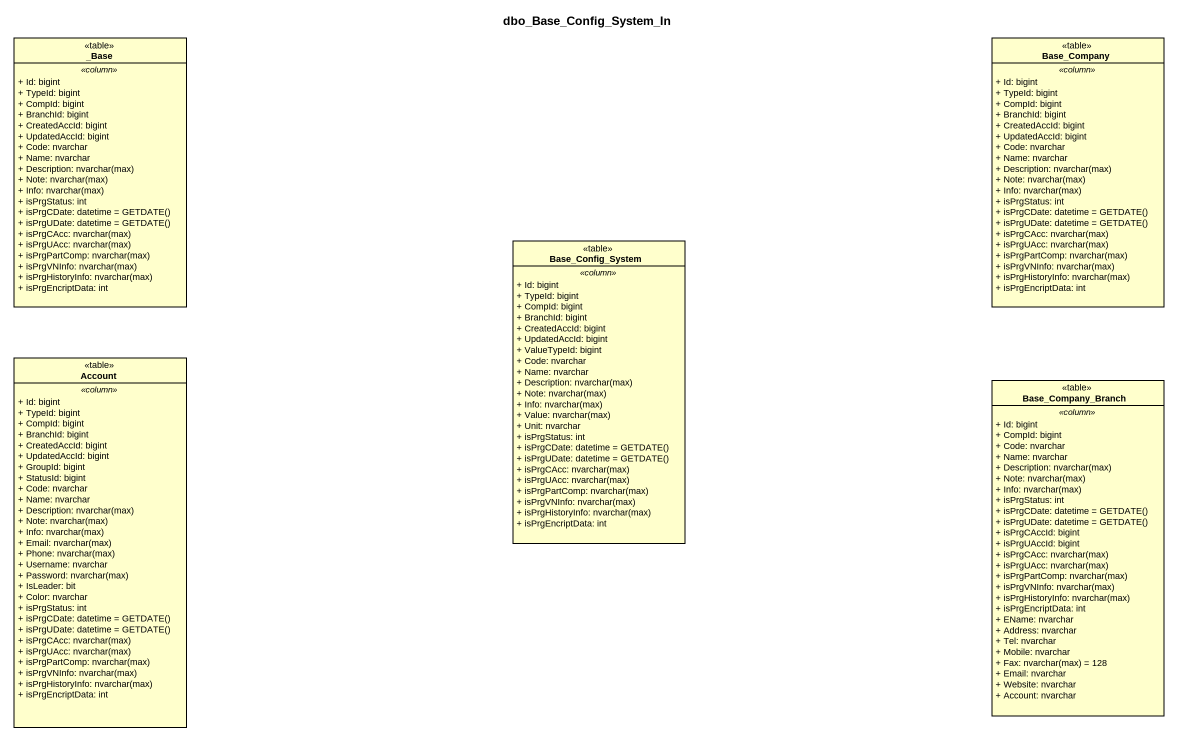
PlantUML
@startuml
title dbo_Base_Config_System_In
hide circle
hide empty members
skinparam classAttributeIconSize 0
class "_Base" as Base <<table>> {
  .. <<column>> ..
  + Id: bigint
  + TypeId: bigint
  + CompId: bigint
  + BranchId: bigint
  + CreatedAccId: bigint
  + UpdatedAccId: bigint
  + Code: nvarchar
  + Name: nvarchar
  {field} + Description: nvarchar(max)
  {field} + Note: nvarchar(max)
  {field} + Info: nvarchar(max)
  + isPrgStatus: int
  {field} + isPrgCDate: datetime = GETDATE()
  {field} + isPrgUDate: datetime = GETDATE()
  {field} + isPrgCAcc: nvarchar(max)
  {field} + isPrgUAcc: nvarchar(max)
  {field} + isPrgPartComp: nvarchar(max)
  {field} + isPrgVNInfo: nvarchar(max)
  {field} + isPrgHistoryInfo: nvarchar(max)
  + isPrgEncriptData: int
}
class Base_Company <<table>> {
  .. <<column>> ..
  + Id: bigint
  + TypeId: bigint
  + CompId: bigint
  + BranchId: bigint
  + CreatedAccId: bigint
  + UpdatedAccId: bigint
  + Code: nvarchar
  + Name: nvarchar
  {field} + Description: nvarchar(max)
  {field} + Note: nvarchar(max)
  {field} + Info: nvarchar(max)
  + isPrgStatus: int
  {field} + isPrgCDate: datetime = GETDATE()
  {field} + isPrgUDate: datetime = GETDATE()
  {field} + isPrgCAcc: nvarchar(max)
  {field} + isPrgUAcc: nvarchar(max)
  {field} + isPrgPartComp: nvarchar(max)
  {field} + isPrgVNInfo: nvarchar(max)
  {field} + isPrgHistoryInfo: nvarchar(max)
  + isPrgEncriptData: int
}
class Base_Config_System <<table>> {
  .. <<column>> ..
  + Id: bigint
  + TypeId: bigint
  + CompId: bigint
  + BranchId: bigint
  + CreatedAccId: bigint
  + UpdatedAccId: bigint
  + ValueTypeId: bigint
  + Code: nvarchar
  + Name: nvarchar
  {field} + Description: nvarchar(max)
  {field} + Note: nvarchar(max)
  {field} + Info: nvarchar(max)
  {field} + Value: nvarchar(max)
  + Unit: nvarchar
  + isPrgStatus: int
  {field} + isPrgCDate: datetime = GETDATE()
  {field} + isPrgUDate: datetime = GETDATE()
  {field} + isPrgCAcc: nvarchar(max)
  {field} + isPrgUAcc: nvarchar(max)
  {field} + isPrgPartComp: nvarchar(max)
  {field} + isPrgVNInfo: nvarchar(max)
  {field} + isPrgHistoryInfo: nvarchar(max)
  + isPrgEncriptData: int
}
class Account <<table>> {
  .. <<column>> ..
  + Id: bigint
  + TypeId: bigint
  + CompId: bigint
  + BranchId: bigint
  + CreatedAccId: bigint
  + UpdatedAccId: bigint
  + GroupId: bigint
  + StatusId: bigint
  + Code: nvarchar
  + Name: nvarchar
  {field} + Description: nvarchar(max)
  {field} + Note: nvarchar(max)
  {field} + Info: nvarchar(max)
  {field} + Email: nvarchar(max)
  {field} + Phone: nvarchar(max)
  + Username: nvarchar
  {field} + Password: nvarchar(max)
  + IsLeader: bit
  + Color: nvarchar
  + isPrgStatus: int
  {field} + isPrgCDate: datetime = GETDATE()
  {field} + isPrgUDate: datetime = GETDATE()
  {field} + isPrgCAcc: nvarchar(max)
  {field} + isPrgUAcc: nvarchar(max)
  {field} + isPrgPartComp: nvarchar(max)
  {field} + isPrgVNInfo: nvarchar(max)
  {field} + isPrgHistoryInfo: nvarchar(max)
  + isPrgEncriptData: int
}
class Base_Company_Branch <<table>> {
  .. <<column>> ..
  + Id: bigint
  + CompId: bigint
  + Code: nvarchar
  + Name: nvarchar
  {field} + Description: nvarchar(max)
  {field} + Note: nvarchar(max)
  {field} + Info: nvarchar(max)
  + isPrgStatus: int
  {field} + isPrgCDate: datetime = GETDATE()
  {field} + isPrgUDate: datetime = GETDATE()
  + isPrgCAccId: bigint
  + isPrgUAccId: bigint
  {field} + isPrgCAcc: nvarchar(max)
  {field} + isPrgUAcc: nvarchar(max)
  {field} + isPrgPartComp: nvarchar(max)
  {field} + isPrgVNInfo: nvarchar(max)
  {field} + isPrgHistoryInfo: nvarchar(max)
  + isPrgEncriptData: int
  + EName: nvarchar
  + Address: nvarchar
  + Tel: nvarchar
  + Mobile: nvarchar
  {field} + Fax: nvarchar(max) = 128
  + Email: nvarchar
  + Website: nvarchar
  + Account: nvarchar
}
@enduml
